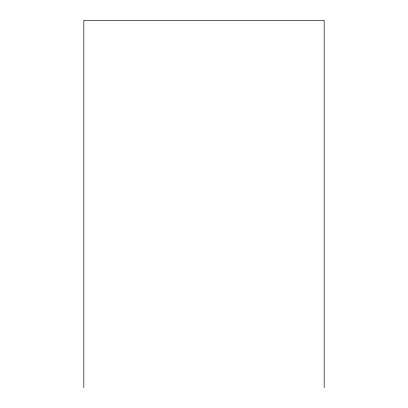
<?xml version="1.0" encoding="UTF-8"?>
<svg xmlns="http://www.w3.org/2000/svg" width="408" height="408" viewBox="0 0 408 408"><rect width="100%" height="100%" fill="white"/><g stroke="black" fill="none" stroke-linecap="round" stroke-linejoin="round"><path stroke-width="0.61" d="M324.187 387.6L324.187 20.4L83.813 20.4L83.813 387.6"/></g></svg>
